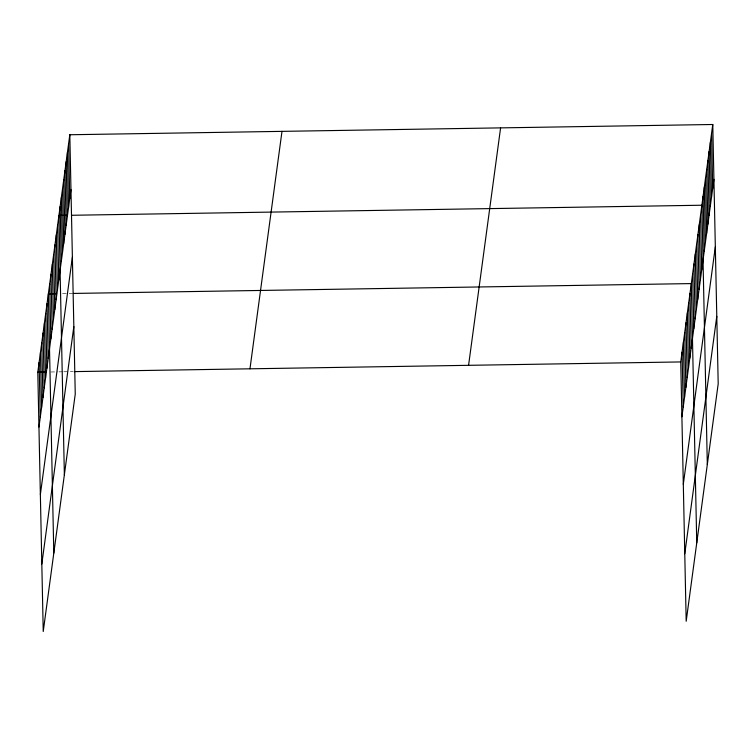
<?xml version="1.0" encoding="UTF-8"?>
<svg xmlns="http://www.w3.org/2000/svg" width="756" height="756" viewBox="0 0 756 756"><rect width="100%" height="100%" fill="white"/><g stroke="black" fill="none" stroke-linecap="round" stroke-linejoin="round"><path stroke-width="0.57" stroke-dasharray="3.78 2.83" d="M62.512 293.611L71.943 293.46M50.765 371.99L57.834 371.876M59.015 371.857L62.55 371.801M63.731 371.782L73.162 371.631"/><path stroke-width="1.13" d="M69.817 134.748L75.25 394.065L43.234 631.506L37.8 372.198L69.817 134.748L712.766 124.494L718.2 383.802L686.183 621.252L680.75 361.935L712.766 124.494M38.953 427.055L70.96 189.614M40.361 494.528L72.378 257.078M41.816 564.042L73.833 326.592M249.971 368.815L281.988 131.364M468.578 365.328L500.595 127.877M681.903 416.802L713.919 179.352M683.311 484.275L715.327 246.825M684.775 553.779L716.782 316.339M67.18 215.347L58.93 215.479L64.364 474.796M71.896 215.271L701.88 205.226L707.314 464.534M56.615 293.706L48.365 293.838L53.799 553.146M73.115 293.441L691.315 283.585L696.748 542.893M37.8 372.198L46.05 372.065M74.343 371.612L680.75 361.935M711.557 133.462L712.71 188.329M710.347 142.43L711.5 197.297M709.137 151.408L710.29 206.265M707.928 160.376L709.081 215.233M706.718 169.344L707.871 224.211M705.509 178.312L706.662 233.179M704.299 187.28L705.452 242.147M703.089 196.258L704.242 251.115M700.566 215.016L701.71 269.883M699.243 224.815L700.387 279.673M697.92 234.606L699.073 289.472M696.597 244.405L697.75 299.263M695.284 254.196L696.427 309.062M693.961 263.995L695.104 318.852M692.638 273.785L693.791 328.652M690.001 293.375L691.145 348.242M688.678 303.175L689.822 358.032M687.355 312.965L688.508 367.832M686.032 322.765L687.185 377.622M684.719 332.555L685.862 387.422M683.396 342.355L684.539 397.212M682.073 352.145L683.226 407.011M68.607 143.716L69.75 198.582M67.397 152.693L68.55 207.55M66.188 161.661L67.341 216.518M64.978 170.629L66.131 225.496M63.769 179.597L64.921 234.464M62.559 188.565L63.712 243.432M61.349 197.543L62.502 252.4M60.14 206.511L61.293 261.378M57.607 225.279L58.76 280.136M56.284 235.069L57.437 289.935M54.971 244.868L56.114 299.726M53.648 254.659L54.801 309.525M52.325 264.458L53.478 319.315M51.002 274.248L52.155 329.115M49.688 284.039L50.832 338.905M47.042 303.628L48.195 358.495M45.719 313.428L46.872 368.295M44.406 323.218L45.549 378.085M43.083 333.018L44.235 387.875M41.76 342.808L42.912 397.675M40.437 352.608L41.589 407.465M39.123 362.398L40.266 417.265"/></g></svg>
